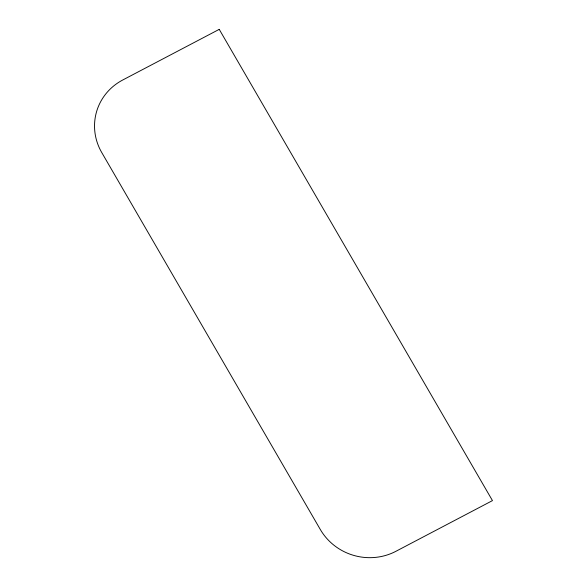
<?xml version="1.0" encoding="UTF-8"?>
<svg xmlns="http://www.w3.org/2000/svg" width="587" height="587" viewBox="0 0 587 587"><rect width="100%" height="100%" fill="white"/><g stroke="black" fill="none" stroke-linecap="round" stroke-linejoin="round"><path stroke-width="0.88" d="M219.23 29.35L122.683 80.03A55.633 53.344 15.5 0 0 101.727 152.503L320.319 529.511A55.633 53.344 15.5 0 0 395.917 551.296L492.464 500.608L219.23 29.35"/></g></svg>
